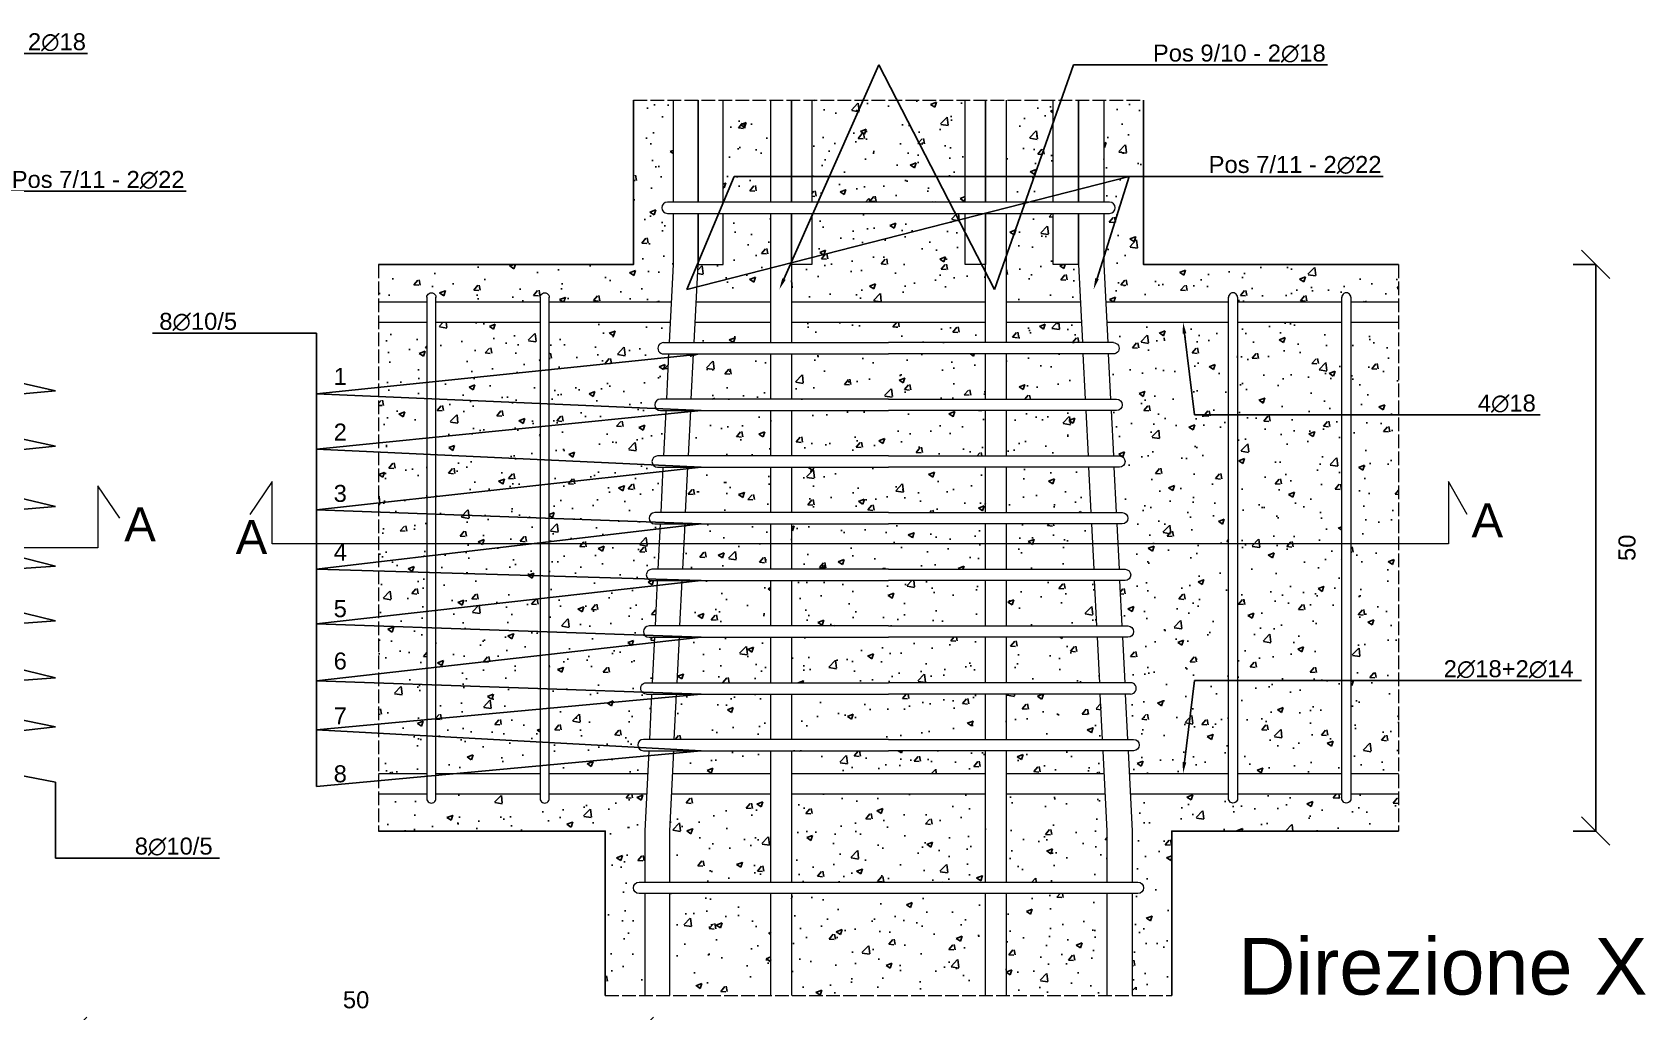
# Model space of a CAD drawing. Header units: millimetres. Extents: x -455371 to 117772, y -78417 to 116564.
# Drawn here: x -243904 to -242481, y 110327 to 111191 of the extents above; entities that cross this region are included whole.
import ezdxf
from ezdxf import colors
from ezdxf.entities.mleader import LeaderData, LeaderLine
from ezdxf.math import Vec2, Vec3

# ---------------------------------------------------------------- set-up
doc = ezdxf.new("R2010")
doc.units = ezdxf.units.MM
doc.linetypes.add('ACAD_ISO02W100', pattern=[15, 12, -3])
doc.layers.get('0').update_dxf_attribs({"color": 255})
for name, color, linetype, lineweight in [('armature', 5, 'Continuous', 18), ('Cls', 7, 'Continuous', 25), ('quote', 5, 'Continuous', 15), ('Scritte', 7, 'Continuous', 15), ('staffe', 10, 'Continuous', 15), ('tratteggio 1 a 50', 230, 'ACAD_ISO02W100', 15)]:
    doc.layers.add(name, color=color, linetype=linetype, lineweight=lineweight)
doc.layers.add('RETINI', color=253, linetype='Continuous')
doc.styles.get("Standard").update_dxf_attribs({"font": 'arial.ttf'})
doc.dimstyles.new('scala 1 a 10', dxfattribs={"dimtxt": 15, "dimasz": 25, "dimexe": 0.183, "dimexo": 0.1, "dimgap": 20, "dimtad": 2, "dimdec": 0, "dimlfac": 0.1, "dimzin": 0, "dimdsep": 46, "dimtxsty": 'Standard', "dimblk": 'OBLIQUE', "dimcen": -25, "dimadec": 0, "dimazin": 0, "dimtfac": 1, "dimtdec": 0, "dimtofl": 0, "dimtmove": 0, "dimatfit": 3, "dimfxl": 20, "dimfxlon": 1, "dimtolj": 1, "dimtzin": 0, "dimarcsym": 0})
pattern_1 = [(50, (88943.487, 0), (52.833554, -4.622335), [5.5245, -60.7695]), (355, (88943.487, 0), (-10.220592, 55.406485), [4.4196, -48.615769]), (100.451445, (88947.89, -0.385), (42.612962, 50.784148), [4.6951026, -51.646171]), (46.1842, (88943.487, 14.73), (78.612922, -12.192275), [8.28675, -91.15425]), (96.635558, (88950.04, 13.716), (68.847199, 71.753576), [7.042657, -77.469326]), (351.18415, (88943.49, 14.73), (68.847199, 71.753576), [6.62939, -72.923322]), (21, (88950.853, 11.05), (43.9681735, -29.6569075), [5.5245, -60.7695]), (326, (88950.85, 11.05), (17.922588, 53.41451), [4.4196, -48.6156]), (71.451445, (88954.517, 8.58), (61.8907616, 23.757603), [4.6951026, -51.646082]), (37.5, (88943.487, 0), (0.8956949, 24.5209613), [0, -48.02632, 0, -49.3522, 0, -48.79975]), (7.5, (88943.487, 0), (19.3777021, 29.0523667), [0, -28.13812, 0, -46.92142, 0, -18.59915]), (327.5, (88927.06, 0), (39.3212726, -1.6613358), [0, -18.415, 0, -57.4548, 0, -76.2381]), (317.5, (88919.694, 0), (42.9574626, 7.3736824), [0, -23.9395, 0, -38.15588, 0, -54.1401])]

# ---------------------------------------------------------------- blocks, each defined once
blk = doc.blocks.new('*U3201')
at = {"layer": 'staffe'}
blk.add_lwpolyline([(-4, -220.9), (-4, 221.1)], dxfattribs=at)
blk.add_lwpolyline([(4, 221.1), (4, -221.1, -1.019498), (-4, -220.9)], format="xyb", dxfattribs=at)
blk.add_arc((0, 221.1), 4, 0, 182.2127, dxfattribs=at)
blk = doc.blocks.new('*U3202')
at = {"layer": 'armature', "color": 0, "linetype": 'ByBlock', "lineweight": -2, "transparency": 16777216}
for p in [(0, 0), (100, 0)]:
    blk.add_blockref('*U3201', p, dxfattribs=at)
blk = doc.blocks.new('*U3212')
at = {"layer": 'staffe'}
blk.add_lwpolyline([(-4, -220.9), (-4, 221.1)], dxfattribs=at)
blk.add_lwpolyline([(4, 221.1), (4, -221.1, -1.019498), (-4, -220.9)], format="xyb", dxfattribs=at)
blk.add_arc((0, 221.1), 4, 0, 182.2127, dxfattribs=at)
blk = doc.blocks.new('*U3213')
at = {"layer": 'armature', "color": 0, "linetype": 'ByBlock', "lineweight": -2, "transparency": 16777216}
for p in [(0, 0), (100, 0)]:
    blk.add_blockref('*U3212', p, dxfattribs=at)
blk = doc.blocks.new('_Oblique')
at = {"color": 0, "linetype": 'ByBlock', "lineweight": -2}
blk.add_line((-0.5, -0.5), (0.5, 0.5), dxfattribs=at)
blk = doc.blocks.new('*D3386')
at = {"layer": 'Defpoints', "color": 0, "transparency": 16777216}
for p in [(-243368.6, 110309.9), (-243868.6, 110193.6), (-243368.6, 110193.6)]:
    blk.add_point(p, dxfattribs=at)
at = {"layer": 'quote', "color": 0, "lineweight": -2, "transparency": 16777216}
for p, q in [((-243868.6, 110289.9), (-243868.6, 110310.1)), ((-243868.6, 110309.9), (-243368.6, 110309.9)), ((-243368.6, 110289.9), (-243368.6, 110310.1))]:
    blk.add_line(p, q, dxfattribs=at)
at = {"layer": 'quote', "color": 0, "lineweight": -2, "transparency": 16777216, "xscale": 25, "yscale": 25, "zscale": 25, "rotation": 180}
blk.add_blockref('_Oblique', (-243868.6, 110309.9), dxfattribs=at)
at = {"layer": 'quote', "color": 0, "lineweight": -2, "transparency": 16777216, "xscale": 25, "yscale": 25, "zscale": 25}
blk.add_blockref('_Oblique', (-243368.6, 110309.9), dxfattribs=at)
at = {"layer": 'quote', "color": 0, "transparency": 16777216, "insert": (-243618.6, 110337.6), "char_height": 15, "attachment_point": 5}
blk.add_mtext('\\A1;50', dxfattribs=at)
blk = doc.blocks.new('*D3399')
at = {"layer": 'Defpoints', "color": 0, "transparency": 16777216}
for p in [(-243373.8, 110986.5), (-242524.8, 110986.5), (-243398.8, 110486.5)]:
    blk.add_point(p, dxfattribs=at)
at = {"layer": 'quote', "color": 0, "lineweight": -2, "transparency": 16777216}
for p, q in [((-242544.8, 110986.5), (-242524.6, 110986.5)), ((-242524.8, 110486.5), (-242524.8, 110986.5)), ((-242544.8, 110486.5), (-242524.6, 110486.5))]:
    blk.add_line(p, q, dxfattribs=at)
at = {"layer": 'quote', "color": 0, "lineweight": -2, "transparency": 16777216, "xscale": 25, "yscale": 25, "zscale": 25}
for p, rotation in [((-242524.8, 110986.5), 90), ((-242524.8, 110486.5), 270)]:
    blk.add_blockref('_Oblique', p, dxfattribs=dict(at, rotation=rotation))
at = {"layer": 'quote', "color": 0, "transparency": 16777216, "insert": (-242497.1, 110736.5), "char_height": 15, "attachment_point": 5, "rotation": 90}
blk.add_mtext('\\A1;50', dxfattribs=at)

msp = doc.modelspace()

# ---------------------------------------------------------------- hatches: boundary and pattern name
at = {"layer": 'RETINI'}
h = msp.add_hatch(dxfattribs=at)
h.set_pattern_fill('AR-CONC', color=256, scale=0.29)
h.set_pattern_definition(pattern_1)
h.paths.add_polyline_path([(-243063.1, 110986.5), (-243081.1, 110986.5), (-243081.1, 111031.5), (-243216.5, 111031.5), (-243216.5, 110986.5), (-243234.5, 110986.5), (-243234.5, 110953.5), (-243063.1, 110953.5)])
h.paths.add_polyline_path([(-243252.5, 111031.5), (-243294.8, 111031.5), (-243294.8, 110986.5), (-243316.8, 110986.5), (-243318.5, 110953.5), (-243252.5, 110953.5)])
h.paths.add_polyline_path([(-243081.1, 111131.5), (-243216.5, 111131.5), (-243216.5, 111041.5), (-243081.1, 111041.5)])
h.paths.add_polyline_path([(-243252.5, 111131.5), (-243294.8, 111131.5), (-243294.8, 111041.5), (-243252.5, 111041.5)])
h.paths.add_polyline_path([(-243003.4, 111131.5), (-243045.1, 111131.5), (-243045.1, 111041.5), (-243003.4, 111041.5)])
h.paths.add_polyline_path([(-242976.9, 110907.5), (-243045.1, 110907.5), (-243045.1, 110867.6), (-242974.9, 110867.6)])
h.paths.add_polyline_path([(-243063.1, 110907.5), (-243148.8, 110907.5), (-243234.5, 110907.5), (-243234.5, 110867.6), (-243148.8, 110867.6), (-243063.1, 110867.6)])
h.paths.add_polyline_path([(-243063.1, 110935.5), (-243234.5, 110935.5), (-243234.5, 110917.5), (-243148.8, 110917.5), (-243063.1, 110917.5)])
h.paths.add_polyline_path([(-242978.3, 110935.5), (-243045.1, 110935.5), (-243045.1, 110917.5), (-242977.4, 110917.5)])
h.paths.add_polyline_path([(-243252.5, 110935.5), (-243319.4, 110935.5), (-243320.3, 110917.5), (-243252.5, 110917.5)])
h.paths.add_polyline_path([(-243252.5, 110907.5), (-243320.8, 110907.5), (-243322.8, 110867.6), (-243252.5, 110867.6)])
h.paths.add_polyline_path([(-243252.5, 110857.6), (-243323.3, 110857.6), (-243325.3, 110817.5), (-243252.5, 110817.5)])
h.paths.add_polyline_path([(-243252.5, 110807.5), (-243325.8, 110807.5), (-243327.8, 110767.5), (-243252.5, 110767.5)])
h.paths.add_polyline_path([(-243063.1, 110807.5), (-243148.8, 110807.5), (-243234.5, 110807.5), (-243234.5, 110767.5), (-243148.8, 110767.5), (-243063.1, 110767.5)])
h.paths.add_polyline_path([(-243063.1, 110857.6), (-243148.8, 110857.6), (-243234.5, 110857.6), (-243234.5, 110817.5), (-243148.8, 110817.5), (-243063.1, 110817.5)])
h.paths.add_polyline_path([(-242974.4, 110857.6), (-243045.1, 110857.6), (-243045.1, 110817.5), (-242972.4, 110817.5)])
h.paths.add_polyline_path([(-242971.9, 110807.5), (-243045.1, 110807.5), (-243045.1, 110767.5), (-242969.9, 110767.5)])
h.paths.add_polyline_path([(-243252.5, 110757.5), (-243328.3, 110757.5), (-243330.3, 110717.5), (-243252.5, 110717.5)])
h.paths.add_polyline_path([(-243063.1, 110757.5), (-243148.8, 110757.5), (-243234.5, 110757.5), (-243234.5, 110717.5), (-243148.8, 110717.5), (-243063.1, 110717.5)])
h.paths.add_polyline_path([(-242969.4, 110757.5), (-243045.1, 110757.5), (-243045.1, 110717.5), (-242967.4, 110717.5)])
h.paths.add_polyline_path([(-242966.9, 110707.5), (-243045.1, 110707.5), (-243045.1, 110667.5), (-242964.9, 110667.5)])
h.paths.add_polyline_path([(-243063.1, 110707.5), (-243148.8, 110707.5), (-243234.5, 110707.5), (-243234.5, 110667.5), (-243148.8, 110667.5), (-243063.1, 110667.5)])
h.paths.add_polyline_path([(-243252.5, 110707.5), (-243330.8, 110707.5), (-243332.8, 110667.5), (-243252.5, 110667.5)])
h.paths.add_polyline_path([(-243252.5, 110657.5), (-243333.3, 110657.5), (-243335.3, 110617.5), (-243252.5, 110617.5)])
h.paths.add_polyline_path([(-243063.1, 110657.5), (-243148.8, 110657.5), (-243234.5, 110657.5), (-243234.5, 110617.5), (-243148.8, 110617.5), (-243063.1, 110617.5)])
h.paths.add_polyline_path([(-242964.4, 110657.5), (-243045.1, 110657.5), (-243045.1, 110617.5), (-242962.4, 110617.5)])
h.paths.add_polyline_path([(-243252.5, 110607.5), (-243335.8, 110607.5), (-243337.8, 110567.5), (-243252.5, 110567.5)])
h.paths.add_polyline_path([(-243063.1, 110607.5), (-243148.8, 110607.5), (-243234.5, 110607.5), (-243234.5, 110567.5), (-243148.8, 110567.5), (-243063.1, 110567.5)])
h.paths.add_polyline_path([(-242961.9, 110607.5), (-243045.1, 110607.5), (-243045.1, 110567.5), (-242959.9, 110567.5)])
h.paths.add_polyline_path([(-242959.4, 110557.5), (-243045.1, 110557.5), (-243045.1, 110537.5), (-242958.4, 110537.5)])
h.paths.add_polyline_path([(-243063.1, 110557.5), (-243148.8, 110557.5), (-243234.5, 110557.5), (-243234.5, 110537.5), (-243063.1, 110537.5)])
h.paths.add_polyline_path([(-243252.5, 110557.5), (-243338.3, 110557.5), (-243339.3, 110537.5), (-243252.5, 110537.5)])
h.paths.add_polyline_path([(-243252.5, 110519.5), (-243340.2, 110519.5), (-243341.8, 110486.5), (-243341.8, 110441.5), (-243252.5, 110441.5)])
h.paths.add_polyline_path([(-243063.1, 110519.5), (-243234.5, 110519.5), (-243234.5, 110441.5), (-243063.1, 110441.5)])
h.paths.add_polyline_path([(-242957.5, 110519.5), (-243045.1, 110519.5), (-243045.1, 110441.5), (-242955.8, 110441.5), (-242955.8, 110486.5)])
h.paths.add_polyline_path([(-243063.1, 110431.5), (-243234.5, 110431.5), (-243234.5, 110341.5), (-243063.1, 110341.5)])
h.paths.add_polyline_path([(-242955.8, 110431.5), (-243045.1, 110431.5), (-243045.1, 110341.5), (-242955.8, 110341.5)])
h.paths.add_polyline_path([(-243252.5, 110431.5), (-243341.8, 110431.5), (-243341.8, 110341.5), (-243252.5, 110341.5)])
edge = h.paths.add_edge_path()
edge.add_line((-243338.8, 111131.5), (-243373.8, 111131.5))
edge.add_line((-243373.8, 111131.5), (-243373.8, 110986.5))
edge.add_line((-243373.8, 110986.5), (-243598.8, 110986.5))
edge.add_line((-243598.8, 110986.5), (-243598.8, 110953.5))
edge.add_line((-243598.8, 110953.5), (-243556.2, 110953.5))
edge.add_line((-243556.2, 110953.5), (-243556.2, 110957.5))
edge.add_arc((-243552.2, 110957.5), 4, 2.2127, 180.0004, ccw=False)
edge.add_line((-243548.2, 110957.7), (-243548.2, 110953.5))
edge.add_line((-243548.2, 110953.5), (-243456.2, 110953.5))
edge.add_line((-243456.2, 110953.5), (-243456.2, 110957.5))
edge.add_arc((-243452.2, 110957.5), 4, 2.2127, 180.0004, ccw=False)
edge.add_line((-243448.2, 110957.7), (-243448.2, 110953.5))
edge.add_line((-243448.2, 110953.5), (-243340.5, 110953.5))
edge.add_line((-243340.5, 110953.5), (-243338.8, 110986.5))
edge.add_line((-243338.8, 110986.5), (-243338.8, 111031.5))
edge.add_line((-243338.8, 111031.5), (-243343.8, 111031.5))
edge.add_arc((-243343.8, 111036.5), 5, 90, 270, ccw=False)
edge.add_line((-243343.8, 111041.5), (-243338.8, 111041.5))
edge.add_line((-243338.8, 111041.5), (-243338.8, 111131.5))
h = msp.add_hatch(dxfattribs=at)
h.set_pattern_fill('AR-CONC', color=256, scale=0.29)
h.set_pattern_definition(pattern_1)
edge = h.paths.add_edge_path()
edge.add_line((-242923.8, 111131.5), (-242958.8, 111131.5))
edge.add_line((-242958.8, 111131.5), (-242958.8, 111041.5))
edge.add_line((-242958.8, 111041.5), (-242953.8, 111041.5))
edge.add_arc((-242953.8, 111036.5), 5, -90, 90, ccw=False)
edge.add_line((-242953.8, 111031.5), (-242958.8, 111031.5))
edge.add_line((-242958.8, 111031.5), (-242958.8, 110986.5))
edge.add_line((-242958.8, 110986.5), (-242957.2, 110953.5))
edge.add_line((-242957.2, 110953.5), (-242848.8, 110953.5))
edge.add_line((-242848.8, 110953.5), (-242848.8, 110957.3))
edge.add_arc((-242844.8, 110957.5), 4, 0.0004, 182.2127, ccw=False)
edge.add_line((-242840.8, 110957.5), (-242840.8, 110953.5))
edge.add_line((-242840.8, 110953.5), (-242748.8, 110953.5))
edge.add_line((-242748.8, 110953.5), (-242748.8, 110957.3))
edge.add_arc((-242744.8, 110957.5), 4, 0.0004, 182.2127, ccw=False)
edge.add_line((-242740.8, 110957.5), (-242740.8, 110953.5))
edge.add_line((-242740.8, 110953.5), (-242698.8, 110953.5))
edge.add_line((-242698.8, 110953.5), (-242698.8, 110986.5))
edge.add_line((-242698.8, 110986.5), (-242923.8, 110986.5))
edge.add_line((-242923.8, 110986.5), (-242923.8, 111131.5))
h = msp.add_hatch(dxfattribs=at)
h.set_pattern_fill('AR-CONC', color=256, scale=0.29)
h.set_pattern_definition(pattern_1)
h.paths.add_polyline_path([(-243345.3, 110857.6), (-243350, 110857.6, -1), (-243350, 110867.6), (-243344.8, 110867.6), (-243342.8, 110907.5), (-243347.3, 110907.5, -0.998059), (-243347.4, 110917.5), (-243342.3, 110917.5), (-243341.4, 110935.5), (-243448.2, 110935.5), (-243448.2, 110537.5), (-243361.3, 110537.5), (-243360.3, 110557.5), (-243365, 110557.5, -1), (-243365, 110567.5), (-243359.8, 110567.5), (-243357.8, 110607.5), (-243362.4, 110607.5, -1), (-243362.6, 110617.5), (-243357.3, 110617.5), (-243355.3, 110657.5), (-243360, 110657.5, -1), (-243360, 110667.5), (-243354.8, 110667.5), (-243352.8, 110707.5), (-243357.5, 110707.5, -1), (-243357.5, 110717.5), (-243352.3, 110717.5), (-243350.3, 110757.5), (-243355, 110757.5, -1), (-243355, 110767.5), (-243349.8, 110767.5), (-243347.8, 110807.5), (-243352.5, 110807.5, -1), (-243352.5, 110817.5), (-243347.3, 110817.5)])
h.paths.add_polyline_path([(-243456.2, 110935.5), (-243548.2, 110935.5), (-243548.2, 110537.5), (-243456.2, 110537.5)])
h.paths.add_polyline_path([(-243556.2, 110935.5), (-243598.8, 110935.5), (-243598.8, 110537.5), (-243556.2, 110537.5)])
h.paths.add_polyline_path([(-242848.8, 110935.5), (-242956.3, 110935.5), (-242955.4, 110917.5), (-242950.3, 110917.5, -1.001944), (-242950.3, 110907.5), (-242954.9, 110907.5), (-242952.9, 110867.6), (-242947.6, 110867.6, -1), (-242947.6, 110857.6), (-242952.4, 110857.6), (-242950.4, 110817.5), (-242945.1, 110817.5, -1), (-242945.1, 110807.5), (-242949.9, 110807.5), (-242947.9, 110767.5), (-242942.6, 110767.5, -1), (-242942.6, 110757.5), (-242947.4, 110757.5), (-242945.4, 110717.5), (-242940.1, 110717.5, -1), (-242940.1, 110707.5), (-242944.9, 110707.5), (-242942.9, 110667.5), (-242937.6, 110667.5, -1), (-242937.6, 110657.5), (-242942.4, 110657.5), (-242940.4, 110617.5), (-242935.2, 110617.5, -1), (-242935, 110607.5), (-242939.9, 110607.5), (-242937.9, 110567.5), (-242932.6, 110567.5, -1), (-242932.6, 110557.5), (-242937.4, 110557.5), (-242936.4, 110537.5), (-242848.8, 110537.5)])
h.paths.add_polyline_path([(-242748.8, 110935.5), (-242840.8, 110935.5), (-242840.8, 110537.5), (-242748.8, 110537.5)])
h.paths.add_polyline_path([(-242698.8, 110935.5), (-242740.8, 110935.5), (-242740.8, 110537.5), (-242698.8, 110537.5)])
h.paths.add_polyline_path([(-242980.8, 110986.5), (-243003.4, 110986.5), (-243003.4, 111031.5), (-243045.1, 111031.5), (-243045.1, 110953.5), (-242979.2, 110953.5)])
h = msp.add_hatch(dxfattribs=at)
h.set_pattern_fill('AR-CONC', color=256, scale=0.29)
h.set_pattern_definition(pattern_1)
edge = h.paths.add_edge_path()
edge.add_line((-243398.8, 110346.5), (-243363.8, 110346.5))
edge.add_line((-243363.8, 110346.5), (-243363.8, 110431.5))
edge.add_line((-243363.8, 110431.5), (-243368.8, 110431.5))
edge.add_arc((-243368.8, 110436.5), 5, 90, 270, ccw=False)
edge.add_line((-243368.8, 110441.5), (-243363.8, 110441.5))
edge.add_line((-243363.8, 110441.5), (-243363.8, 110486.5))
edge.add_line((-243363.8, 110486.5), (-243362.2, 110519.5))
edge.add_line((-243362.2, 110519.5), (-243448.2, 110519.5))
edge.add_line((-243448.2, 110519.5), (-243448.2, 110515.5))
edge.add_arc((-243452.2, 110515.3), 4, -180, 2.2127, ccw=False)
edge.add_line((-243456.2, 110515.3), (-243456.2, 110519.5))
edge.add_line((-243456.2, 110519.5), (-243548.2, 110519.5))
edge.add_line((-243548.2, 110519.5), (-243548.2, 110515.5))
edge.add_arc((-243552.2, 110515.3), 4, -180, 2.2127, ccw=False)
edge.add_line((-243556.2, 110515.3), (-243556.2, 110519.5))
edge.add_line((-243556.2, 110519.5), (-243598.8, 110519.5))
edge.add_line((-243598.8, 110519.5), (-243598.8, 110486.5))
edge.add_line((-243598.8, 110486.5), (-243398.8, 110486.5))
edge.add_line((-243398.8, 110486.5), (-243398.8, 110346.5))
h = msp.add_hatch(dxfattribs=at)
h.set_pattern_fill('AR-CONC', color=256, scale=0.29)
h.set_pattern_definition(pattern_1)
edge = h.paths.add_edge_path()
edge.add_line((-242933.8, 110346.5), (-242898.8, 110346.5))
edge.add_line((-242898.8, 110346.5), (-242898.8, 110486.5))
edge.add_line((-242898.8, 110486.5), (-242698.8, 110486.5))
edge.add_line((-242698.8, 110486.5), (-242698.8, 110519.5))
edge.add_line((-242698.8, 110519.5), (-242740.8, 110519.5))
edge.add_line((-242740.8, 110519.5), (-242740.8, 110515.3))
edge.add_arc((-242744.8, 110515.3), 4, -177.7873, 0, ccw=False)
edge.add_line((-242748.8, 110515.2), (-242748.8, 110519.5))
edge.add_line((-242748.8, 110519.5), (-242840.8, 110519.5))
edge.add_line((-242840.8, 110519.5), (-242840.8, 110515.3))
edge.add_arc((-242844.8, 110515.3), 4, -177.7873, 0, ccw=False)
edge.add_line((-242848.8, 110515.2), (-242848.8, 110519.5))
edge.add_line((-242848.8, 110519.5), (-242935.5, 110519.5))
edge.add_line((-242935.5, 110519.5), (-242933.8, 110486.5))
edge.add_line((-242933.8, 110486.5), (-242933.8, 110441.5))
edge.add_line((-242933.8, 110441.5), (-242928.8, 110441.5))
edge.add_arc((-242928.8, 110436.5), 5, -90, 90, ccw=False)
edge.add_line((-242928.8, 110431.5), (-242933.8, 110431.5))
edge.add_line((-242933.8, 110431.5), (-242933.8, 110346.5))

# ---------------------------------------------------------------- linework, layer by layer
at = {"layer": 'armature'}
for points in [[(-243338.8, 111131.5), (-243338.8, 111041.5)], [(-243316.8, 111041.5), (-243316.8, 111131.5)], [(-243316.8, 111131.5), (-243316.8, 111041.5)], [(-243294.8, 111041.5), (-243294.8, 111131.5)], [(-243252.5, 111041.5), (-243252.5, 111131.5)], [(-243234.5, 111131.5), (-243234.5, 111041.5)], [(-243234.5, 111041.5), (-243234.5, 111131.5)], [(-243216.5, 111131.5), (-243216.5, 111041.5)], [(-243081.1, 111041.5), (-243081.1, 111131.5)], [(-243063.1, 111041.5), (-243063.1, 111131.5)], [(-243063.1, 111131.5), (-243063.1, 111041.5)], [(-243045.1, 111131.5), (-243045.1, 111041.5)], [(-243003.4, 111041.5), (-243003.4, 111131.5)], [(-242981.3, 111131.5), (-242981.4, 111041.5)], [(-242980.8, 111041.5), (-242980.8, 111131.5)], [(-242958.8, 111131.5), (-242958.8, 111041.5)], [(-243338.8, 111031.5), (-243338.8, 110986.5), (-243342.3, 110917.5)], [(-243320.3, 110917.5), (-243316.8, 110986.5), (-243316.8, 111031.5)], [(-243316.8, 111031.5), (-243316.8, 110986.5), (-243294.8, 110986.5), (-243294.8, 111031.5)], [(-243252.5, 110917.5), (-243252.5, 111031.5)], [(-243234.5, 111031.5), (-243234.5, 110917.5)], [(-243216.5, 110986.5), (-243234.5, 110986.5), (-243234.5, 111031.5)], [(-243216.5, 111031.5), (-243216.5, 110986.5)], [(-243063.1, 110986.5), (-243081.1, 110986.5), (-243081.1, 111031.5)], [(-243063.1, 110917.5), (-243063.1, 111031.5)], [(-243063.1, 111031.5), (-243063.1, 110986.5)], [(-243045.1, 111031.5), (-243045.1, 110917.5)], [(-242981.4, 111031.5), (-242981.4, 110986.5), (-243003.4, 110986.5), (-243003.4, 111031.5)], [(-242977.4, 110917.5), (-242980.8, 110986.5), (-242980.8, 111031.5)], [(-242958.8, 111031.5), (-242958.8, 110986.5), (-242955.4, 110917.5)], [(-243598.8, 110953.5), (-243556.2, 110953.5)], [(-243548.2, 110953.5), (-243456.2, 110953.5)], [(-243448.2, 110953.5), (-243340.5, 110953.5)], [(-243318.5, 110953.5), (-243252.5, 110953.5)], [(-243234.5, 110953.5), (-243063.1, 110953.5)], [(-243045.1, 110953.5), (-242979.2, 110953.5)], [(-242957.2, 110953.5), (-242848.8, 110953.5)], [(-242840.8, 110953.5), (-242748.8, 110953.5)], [(-242740.8, 110953.5), (-242698.8, 110953.5)], [(-243598.8, 110935.5), (-243556.2, 110935.5)], [(-243548.2, 110935.5), (-243456.2, 110935.5)], [(-243448.2, 110935.5), (-243341.4, 110935.5)], [(-243319.4, 110935.5), (-243252.5, 110935.5)], [(-243234.5, 110935.5), (-243063.1, 110935.5)], [(-243045.1, 110935.5), (-242978.3, 110935.5)], [(-242956.3, 110935.5), (-242848.8, 110935.5)], [(-242840.8, 110935.5), (-242748.8, 110935.5)], [(-242740.8, 110935.5), (-242698.8, 110935.5)], [(-243342.8, 110907.5), (-243344.8, 110867.6)], [(-243322.8, 110867.6), (-243320.8, 110907.5)], [(-243252.5, 110867.6), (-243252.5, 110907.5)], [(-243234.5, 110907.5), (-243234.5, 110867.6)], [(-243063.1, 110867.6), (-243063.1, 110907.5)], [(-243045.1, 110907.5), (-243045.1, 110867.6)], [(-242974.9, 110867.6), (-242976.9, 110907.5)], [(-242954.9, 110907.5), (-242952.9, 110867.6)], [(-243345.3, 110857.6), (-243347.3, 110817.5)], [(-243325.3, 110817.5), (-243323.3, 110857.6)], [(-243252.5, 110817.5), (-243252.5, 110857.6)], [(-243234.5, 110857.6), (-243234.5, 110817.5)], [(-243063.1, 110817.5), (-243063.1, 110857.6)], [(-243045.1, 110857.6), (-243045.1, 110817.5)], [(-242972.4, 110817.5), (-242974.4, 110857.6)], [(-242952.4, 110857.6), (-242950.4, 110817.5)], [(-243347.8, 110807.5), (-243349.8, 110767.5)], [(-243327.8, 110767.5), (-243325.8, 110807.5)], [(-243252.5, 110767.5), (-243252.5, 110807.5)], [(-243234.5, 110807.5), (-243234.5, 110767.5)], [(-243063.1, 110767.5), (-243063.1, 110807.5)], [(-243045.1, 110807.5), (-243045.1, 110767.5)], [(-242969.9, 110767.5), (-242971.9, 110807.5)], [(-242949.9, 110807.5), (-242947.9, 110767.5)], [(-243350.3, 110757.5), (-243352.3, 110717.5)], [(-243330.3, 110717.5), (-243328.3, 110757.5)], [(-243252.5, 110717.5), (-243252.5, 110757.5)], [(-243234.5, 110757.5), (-243234.5, 110717.5)], [(-243063.1, 110717.5), (-243063.1, 110757.5)], [(-243045.1, 110757.5), (-243045.1, 110717.5)], [(-242967.4, 110717.5), (-242969.4, 110757.5)], [(-242947.4, 110757.5), (-242945.4, 110717.5)], [(-243352.8, 110707.5), (-243354.8, 110667.5)], [(-243332.8, 110667.5), (-243330.8, 110707.5)], [(-243252.5, 110667.5), (-243252.5, 110707.5)], [(-243234.5, 110707.5), (-243234.5, 110667.5)], [(-243063.1, 110667.5), (-243063.1, 110707.5)], [(-243045.1, 110707.5), (-243045.1, 110667.5)], [(-242964.9, 110667.5), (-242966.9, 110707.5)], [(-242944.9, 110707.5), (-242942.9, 110667.5)], [(-243355.3, 110657.5), (-243357.3, 110617.5)], [(-243335.3, 110617.5), (-243333.3, 110657.5)], [(-243252.5, 110617.5), (-243252.5, 110657.5)], [(-243234.5, 110657.5), (-243234.5, 110617.5)], [(-243063.1, 110617.5), (-243063.1, 110657.5)], [(-243045.1, 110657.5), (-243045.1, 110617.5)], [(-242962.4, 110617.5), (-242964.4, 110657.5)], [(-242942.4, 110657.5), (-242940.4, 110617.5)], [(-243357.8, 110607.5), (-243359.8, 110567.5)], [(-243337.8, 110567.5), (-243335.8, 110607.5)], [(-243252.5, 110567.5), (-243252.5, 110607.5)], [(-243234.5, 110607.5), (-243234.5, 110567.5)], [(-243063.1, 110567.5), (-243063.1, 110607.5)], [(-243045.1, 110607.5), (-243045.1, 110567.5)], [(-242959.9, 110567.5), (-242961.9, 110607.5)], [(-242939.9, 110607.5), (-242937.9, 110567.5)], [(-243360.3, 110557.5), (-243363.8, 110486.5), (-243363.8, 110441.5)], [(-243341.8, 110441.5), (-243341.8, 110486.5), (-243338.3, 110557.5)], [(-243252.5, 110441.5), (-243252.5, 110557.5)], [(-243234.5, 110557.5), (-243234.5, 110441.5)], [(-243063.1, 110441.5), (-243063.1, 110557.5)], [(-243045.1, 110557.5), (-243045.1, 110441.5)], [(-242955.8, 110441.5), (-242955.8, 110486.5), (-242959.4, 110557.5)], [(-242937.4, 110557.5), (-242933.8, 110486.5), (-242933.8, 110441.5)], [(-243598.8, 110537.5), (-243556.2, 110537.5)], [(-243548.2, 110537.5), (-243456.2, 110537.5)], [(-243448.2, 110537.5), (-243361.3, 110537.5)], [(-243339.3, 110537.5), (-243252.5, 110537.5)], [(-243234.5, 110537.5), (-243063.1, 110537.5)], [(-243045.1, 110537.5), (-242958.4, 110537.5)], [(-242936.4, 110537.5), (-242848.8, 110537.5)], [(-242840.8, 110537.5), (-242748.8, 110537.5)], [(-242740.8, 110537.5), (-242698.8, 110537.5)], [(-243598.8, 110519.5), (-243556.2, 110519.5)], [(-243548.2, 110519.5), (-243456.2, 110519.5)], [(-243448.2, 110519.5), (-243362.2, 110519.5)], [(-243340.2, 110519.5), (-243252.5, 110519.5)], [(-243234.5, 110519.5), (-243063.1, 110519.5)], [(-243045.1, 110519.5), (-242957.5, 110519.5)], [(-242935.5, 110519.5), (-242848.8, 110519.5)], [(-242840.8, 110519.5), (-242748.8, 110519.5)], [(-242740.8, 110519.5), (-242698.8, 110519.5)], [(-243363.8, 110431.5), (-243363.8, 110341.5)], [(-243341.8, 110341.5), (-243341.8, 110431.5)], [(-243252.5, 110341.5), (-243252.5, 110431.5)], [(-243234.5, 110431.5), (-243234.5, 110341.5)], [(-243063.1, 110341.5), (-243063.1, 110431.5)], [(-243045.1, 110431.5), (-243045.1, 110341.5)], [(-242955.8, 110341.5), (-242955.8, 110431.5)], [(-242933.8, 110431.5), (-242933.8, 110341.5)]]:
    msp.add_lwpolyline(points, dxfattribs=at)
at = {"layer": 'Cls'}
for points in [[(-243598.8, 110986.5), (-243373.8, 110986.5), (-243373.8, 111131.5)], [(-242923.8, 111131.5), (-242923.8, 110986.5), (-242698.8, 110986.5)], [(-243398.8, 110341.5), (-243398.8, 110486.5), (-243598.8, 110486.5)], [(-242698.8, 110486.5), (-242898.8, 110486.5), (-242898.8, 110341.5)]]:
    msp.add_lwpolyline(points, dxfattribs=at)
at = {"layer": 'quote'}
for p, q in [((-243692.8, 110794.9), (-243712.4, 110766)), ((-243692.8, 110740.1), (-243692.8, 110794.9)), ((-242638.2, 110766), (-242654.7, 110794.9)), ((-242654.7, 110794.9), (-242654.7, 110740.1)), ((-242654.7, 110740.1), (-243692.8, 110740.1))]:
    msp.add_line(p, q, dxfattribs=at)
msp.add_lwpolyline([(-243827, 110762.5), (-243846.6, 110791.3), (-243846.6, 110736.5), (-243846.6, 110736.5), (-243846.6, 110736.5), (-243846.6, 110736.5), (-244501.4, 110736.5), (-244501.4, 110791.3), (-244521.1, 110762.5)], dxfattribs=at)
at = {"layer": 'staffe'}
for points in [[(-242953.8, 111041.5), (-243343.8, 111041.5, 1), (-243343.8, 111031.5), (-242953.8, 111031.5, 1)], [(-242928.8, 110431.5), (-243368.8, 110431.5, -1), (-243368.8, 110441.5), (-242928.8, 110441.5, -1)]]:
    msp.add_lwpolyline(points, format="xyb", close=True, dxfattribs=at)
for points in [[(-243347.3, 110917.5, 1.001944), (-243347.3, 110907.5), (-243148.8, 110907.5)], [(-242950.3, 110917.5, -1.001944), (-242950.3, 110907.5), (-243148.8, 110907.5)], [(-243148.8, 110867.6), (-243350, 110867.6, 1), (-243350, 110857.6), (-243148.8, 110857.6)], [(-243148.8, 110867.6), (-242947.6, 110867.6, -1), (-242947.6, 110857.6), (-243148.8, 110857.6)], [(-243148.8, 110817.5), (-243352.5, 110817.5, 1), (-243352.5, 110807.5), (-243148.8, 110807.5)], [(-243148.8, 110817.5), (-242945.1, 110817.5, -1), (-242945.1, 110807.5), (-243148.8, 110807.5)], [(-243148.8, 110767.5), (-243355, 110767.5, 1), (-243355, 110757.5), (-243148.8, 110757.5)], [(-243148.8, 110767.5), (-242942.6, 110767.5, -1), (-242942.6, 110757.5), (-243148.8, 110757.5)], [(-243148.8, 110717.5), (-243357.5, 110717.5, 1), (-243357.5, 110707.5), (-243148.8, 110707.5)], [(-243148.8, 110717.5), (-242940.1, 110717.5, -1), (-242940.1, 110707.5), (-243148.8, 110707.5)], [(-243148.8, 110667.5), (-243360, 110667.5, 1), (-243360, 110657.5), (-243148.8, 110657.5)], [(-243148.8, 110667.5), (-242937.6, 110667.5, -1), (-242937.6, 110657.5), (-243148.8, 110657.5)], [(-243362.4, 110607.5, -1.014887), (-243362.4, 110617.5), (-243148.8, 110617.5)], [(-242935.2, 110607.5, 1.014887), (-242935.2, 110617.5), (-243148.8, 110617.5)], [(-243148.8, 110567.5), (-243365, 110567.5, 1), (-243365, 110557.5), (-243148.8, 110557.5)], [(-243148.8, 110567.5), (-242932.6, 110567.5, -1), (-242932.6, 110557.5), (-243148.8, 110557.5)]]:
    msp.add_lwpolyline(points, format="xyb", dxfattribs=at)
for points in [[(-243347.4, 110917.5), (-243148.8, 110917.5)], [(-242950.3, 110917.5), (-243148.8, 110917.5)], [(-243362.4, 110607.5), (-243148.8, 110607.5)], [(-242935.2, 110607.5), (-243148.8, 110607.5)]]:
    msp.add_lwpolyline(points, dxfattribs=at)
at = {"layer": 'tratteggio 1 a 50'}
for points in [[(-243373.8, 111131.5), (-242923.8, 111131.5)], [(-243598.8, 110986.5), (-243598.8, 110486.5)], [(-242698.8, 110986.5), (-242698.8, 110486.5)], [(-243398.8, 110341.5), (-242898.8, 110341.5)]]:
    msp.add_lwpolyline(points, dxfattribs=at)

# ---------------------------------------------------------------- block references
at = {"layer": 'armature', "xscale": -1}
msp.add_blockref('*U3202', (-243452.2, 110736.4), dxfattribs=at)
at = {"layer": 'armature'}
msp.add_blockref('*U3213', (-242844.8, 110736.4), dxfattribs=at)

# ---------------------------------------------------------------- texts
at = {"layer": 'Scritte', "attachment_point": 1}
for s, width, insert, char_height in [('1', 62.827, (-243638.4, 110895.2), 15), ('2', 62.827, (-243638.4, 110846.1), 15), ('3', 62.827, (-243638.4, 110792), 15), ('\\pxt16;A', 52.404, (-243823.2, 110772.2), 30), ('\\pxt16;A', 52.404, (-242634.4, 110775.7), 30), ('\\pxt16;A', 52.404, (-243724.9, 110760.9), 30), ('4', 62.827, (-243638.4, 110740.2), 15), ('5', 62.827, (-243638.4, 110690.3), 15), ('6', 62.827, (-243638.4, 110644.1), 15), ('7', 62.827, (-243638.4, 110595.6), 15), ('8', 62.827, (-243638.4, 110544.6), 15), ('Direzione X', 397.963, (-242840.2, 110392.3), 50)]:
    msp.add_mtext_dynamic_manual_height_columns(s, width=width, gutter_width=12.5, heights=[0], dxfattribs=dict(at, insert=insert, char_height=char_height))

# ---------------------------------------------------------------- dimensions: what is measured, and where the dimension line sits
at = {"layer": 'quote'}
dim = msp.add_linear_dim(base=(-242524.8, 110986.5), p1=(-243398.8, 110486.5), p2=(-243373.8, 110986.5), angle=90, dimstyle='scala 1 a 10', dxfattribs=at)
dim.commit()
dim.dimension.update_dxf_attribs({"geometry": '*D3399', "text_midpoint": (-242497.1, 110736.5)})
dim = msp.add_linear_dim(base=(-243368.6, 110309.9), p1=(-243868.6, 110193.6), p2=(-243368.6, 110193.6), dimstyle='scala 1 a 10', dxfattribs=at)
dim.commit()
dim.dimension.update_dxf_attribs({"geometry": '*D3386', "text_midpoint": (-243618.6, 110337.6)})

# ---------------------------------------------------------------- leaders
ml = msp.add_multileader_mtext('Standard', dxfattribs=at)
ml.set_content('Pos 8/12 - 2∅18', color=256)
ml.set_leader_properties()
ml.build(insert=Vec2(0, 0))
ml.multileader.update_dxf_attribs({"text_left_attachment_type": 6, "text_right_attachment_type": 6, "dogleg_length": 20, "arrow_head_size": 10})
ctx = ml.context
ctx.base_point, ctx.char_height, ctx.arrow_head_size, ctx.landing_gap_size, ctx.plane_origin = Vec3(-244059.5, 111172.5), 15, 10, 50, Vec3(-244105, 111041.9)
ctx.left_attachment, ctx.right_attachment = 6, 6
notes = []
notes.append((ctx, [(0, (1, 1, 0), (-244079.5, 111172.5), (1, 0), 20, [(1, [(-244109, 110952.4), (-244079.5, 111172.5)], 0, [])])]))
ctx.mtext.insert, ctx.mtext.flow_direction = Vec3(-244009.5, 111190.5), 5
ml = msp.add_multileader_mtext('Standard', dxfattribs=at)
ml.set_content('Pos 9/10 - 2∅18', color=256)
ml.set_leader_properties()
ml.build(insert=Vec2(0, 0))
ml.multileader.update_dxf_attribs({"text_left_attachment_type": 6, "text_right_attachment_type": 6, "dogleg_length": 20, "arrow_head_size": 10})
ctx = ml.context
ctx.base_point, ctx.char_height, ctx.arrow_head_size, ctx.landing_gap_size, ctx.plane_origin = Vec3(-242965.5, 111162.5), 15, 10, 50, Vec3(-243181.6, 111074.3)
ctx.left_attachment, ctx.right_attachment = 6, 6
notes.append((ctx, [(0, (1, 1, 0), (-242985.5, 111162.5), (1, 0), 20, [(2, [(-243245.1, 110964.5), (-243157.3, 111162.5), (-243055.4, 110964.5), (-242985.5, 111162.5)], 0, [])])]))
ctx.mtext.insert, ctx.mtext.flow_direction = Vec3(-242915.5, 111180.5), 5
ml = msp.add_multileader_mtext('Standard', dxfattribs=at)
ml.set_content('Pos 7/11 - 2∅22', color=256)
ml.set_leader_properties()
ml.build(insert=Vec2(0, 0))
ml.multileader.update_dxf_attribs({"text_left_attachment_type": 6, "text_right_attachment_type": 6, "dogleg_length": 20, "arrow_head_size": 10})
ctx = ml.context
ctx.base_point, ctx.char_height, ctx.arrow_head_size, ctx.landing_gap_size, ctx.plane_origin = Vec3(-242916.3, 111064.2), 15, 10, 50, Vec3(-242963.8, 111053.9)
ctx.left_attachment, ctx.right_attachment = 6, 6
notes.append((ctx, [(0, (1, 1, 0), (-242936.3, 111064.2), (1, 0), 20, [(0, [(-242967.8, 110964.5), (-242936.3, 111064.2), (-243326.8, 110964.5), (-243285.1, 111064.2)], 0, [])])]))
ctx.mtext.insert, ctx.mtext.flow_direction = Vec3(-242866.3, 111082.2), 5
ml = msp.add_multileader_mtext('Standard', dxfattribs=at)
ml.set_content('Pos 7/11 - 2∅22', color=256)
ml.set_leader_properties()
ml.build(insert=Vec2(0, 0))
ml.multileader.update_dxf_attribs({"text_left_attachment_type": 6, "text_right_attachment_type": 6, "dogleg_length": 20, "arrow_head_size": 10})
ctx = ml.context
ctx.base_point, ctx.char_height, ctx.arrow_head_size, ctx.landing_gap_size, ctx.plane_origin = Vec3(-243972.5, 111051), 15, 10, 50, Vec3(-244000, 111040.7)
ctx.left_attachment, ctx.right_attachment = 6, 6
notes.append((ctx, [(0, (1, 1, 0), (-243992.5, 111051), (1, 0), 20, [(0, [(-244004, 110951.3), (-243992.5, 111051), (-244214, 110951.3), (-244202.9, 111051)], 0, [])])]))
ctx.mtext.insert, ctx.mtext.flow_direction = Vec3(-243922.5, 111069), 5
ml = msp.add_multileader_mtext('Standard', dxfattribs=at)
ml.set_content('8∅10/5', color=256)
ml.set_leader_properties()
ml.build(insert=Vec2(0, 0))
ml.multileader.update_dxf_attribs({"text_left_attachment_type": 6, "text_right_attachment_type": 6, "dogleg_length": 20, "arrow_head_size": 10})
ctx = ml.context
ctx.base_point, ctx.char_height, ctx.arrow_head_size, ctx.landing_gap_size, ctx.plane_origin = Vec3(-243840.6, 110925.8), 15, 10, 50, Vec3(-243422.7, 111002)
ctx.left_attachment, ctx.right_attachment, ctx.text_align_type = 6, 6, 2
notes.append((ctx, [(0, (1, 1, 0), (-243653.6, 110925.8), (-1, 0), 20, [(7, [(-243314.1, 110907.5), (-243653.6, 110872.4), (-243314.1, 110857.5), (-243653.6, 110823.5), (-243314.1, 110807.5), (-243653.6, 110770.1), (-243314.1, 110757.5), (-243653.6, 110717.5), (-243314.1, 110707.5), (-243653.6, 110669.4), (-243314.1, 110657.5), (-243653.6, 110619.1), (-243314.1, 110607.5), (-243653.6, 110575.9), (-243314.1, 110557.5), (-243653.6, 110525.9)], 0, [])])]))
ctx.mtext.insert, ctx.mtext.alignment, ctx.mtext.flow_direction = Vec3(-243723.6, 110943.8), 3, 5
ml = msp.add_multileader_mtext('Standard', dxfattribs=at)
ml.set_content('4∅18', color=256)
ml.set_leader_properties()
ml.build(insert=Vec2(0, 0))
ml.multileader.update_dxf_attribs({"text_left_attachment_type": 6, "text_right_attachment_type": 6, "dogleg_length": 20, "arrow_head_size": 10})
ctx = ml.context
ctx.base_point, ctx.char_height, ctx.arrow_head_size, ctx.landing_gap_size, ctx.plane_origin = Vec3(-242678.8, 110853.7), 15, 10, 50, Vec3(-242574.5, 110864.1)
ctx.left_attachment, ctx.right_attachment = 6, 6
notes.append((ctx, [(0, (1, 1, 0), (-242698.8, 110853.7), (1, 0), 20, [(0, [(-242888.9, 110935.5), (-242878.7, 110853.7)], 0, [])])]))
ctx.mtext.insert, ctx.mtext.flow_direction = Vec3(-242628.8, 110871.7), 5
ml = msp.add_multileader_mtext('Standard', dxfattribs=at)
ml.set_content('8∅10/5', color=256)
ml.set_leader_properties()
ml.build(insert=Vec2(0, 0))
ml.multileader.update_dxf_attribs({"text_left_attachment_type": 6, "text_right_attachment_type": 6, "dogleg_length": 20, "arrow_head_size": 10})
ctx = ml.context
ctx.base_point, ctx.char_height, ctx.arrow_head_size, ctx.landing_gap_size, ctx.plane_origin = Vec3(-243863.9, 110462.8), 15, 10, 50, Vec3(-243932.1, 111004.6)
ctx.left_attachment, ctx.right_attachment = 6, 6
notes.append((ctx, [(0, (1, 1, 0), (-243883.9, 110462.8), (1, 0), 20, [(7, [(-244040.6, 110910.2), (-243883.9, 110875.1), (-244040.6, 110860.2), (-243883.9, 110826.2), (-244040.6, 110810.2), (-243883.9, 110772.8), (-244040.6, 110760.2), (-243883.9, 110720.2), (-244040.6, 110710.2), (-243883.9, 110672.1), (-244040.6, 110660.2), (-243883.9, 110621.8), (-244040.6, 110610.2), (-243883.9, 110578.6), (-244040.6, 110560.2), (-243883.9, 110529.7)], 0, [])])]))
ctx.mtext.insert, ctx.mtext.flow_direction = Vec3(-243813.9, 110480.8), 5
ml = msp.add_multileader_mtext('Standard', dxfattribs=at)
ml.set_content('2∅18+2∅14', color=256)
ml.set_leader_properties()
ml.build(insert=Vec2(0, 0))
ml.multileader.update_dxf_attribs({"text_left_attachment_type": 6, "text_right_attachment_type": 6, "dogleg_length": 20, "arrow_head_size": 10})
ctx = ml.context
ctx.base_point, ctx.char_height, ctx.arrow_head_size, ctx.landing_gap_size, ctx.plane_origin = Vec3(-242708.9, 110619.3), 15, 10, 50, Vec3(-242574.5, 110608.9)
ctx.left_attachment, ctx.right_attachment = 6, 6
notes.append((ctx, [(0, (1, 1, 0), (-242728.9, 110619.3), (1, 0), 20, [(0, [(-242888.9, 110537.5), (-242878.7, 110619.3)], 0, [])])]))
ctx.mtext.insert, ctx.mtext.flow_direction = Vec3(-242658.9, 110637.3), 5
for ctx, leaders in notes:
    for number, flags, end, landing, length, lines in leaders:
        leader = LeaderData()
        leader.index, (leader.has_last_leader_line, leader.has_dogleg_vector, leader.attachment_direction) = number, flags
        leader.last_leader_point, leader.dogleg_vector, leader.dogleg_length = Vec3(end), Vec3(landing), length
        for number, points, colour, breaks in lines:
            line = LeaderLine()
            line.index, line.vertices, line.color, line.breaks = number, Vec3.list(points), colors.encode_raw_color(colour), breaks
            leader.lines.append(line)
        ctx.leaders.append(leader)

doc.saveas('drawing.dxf')
